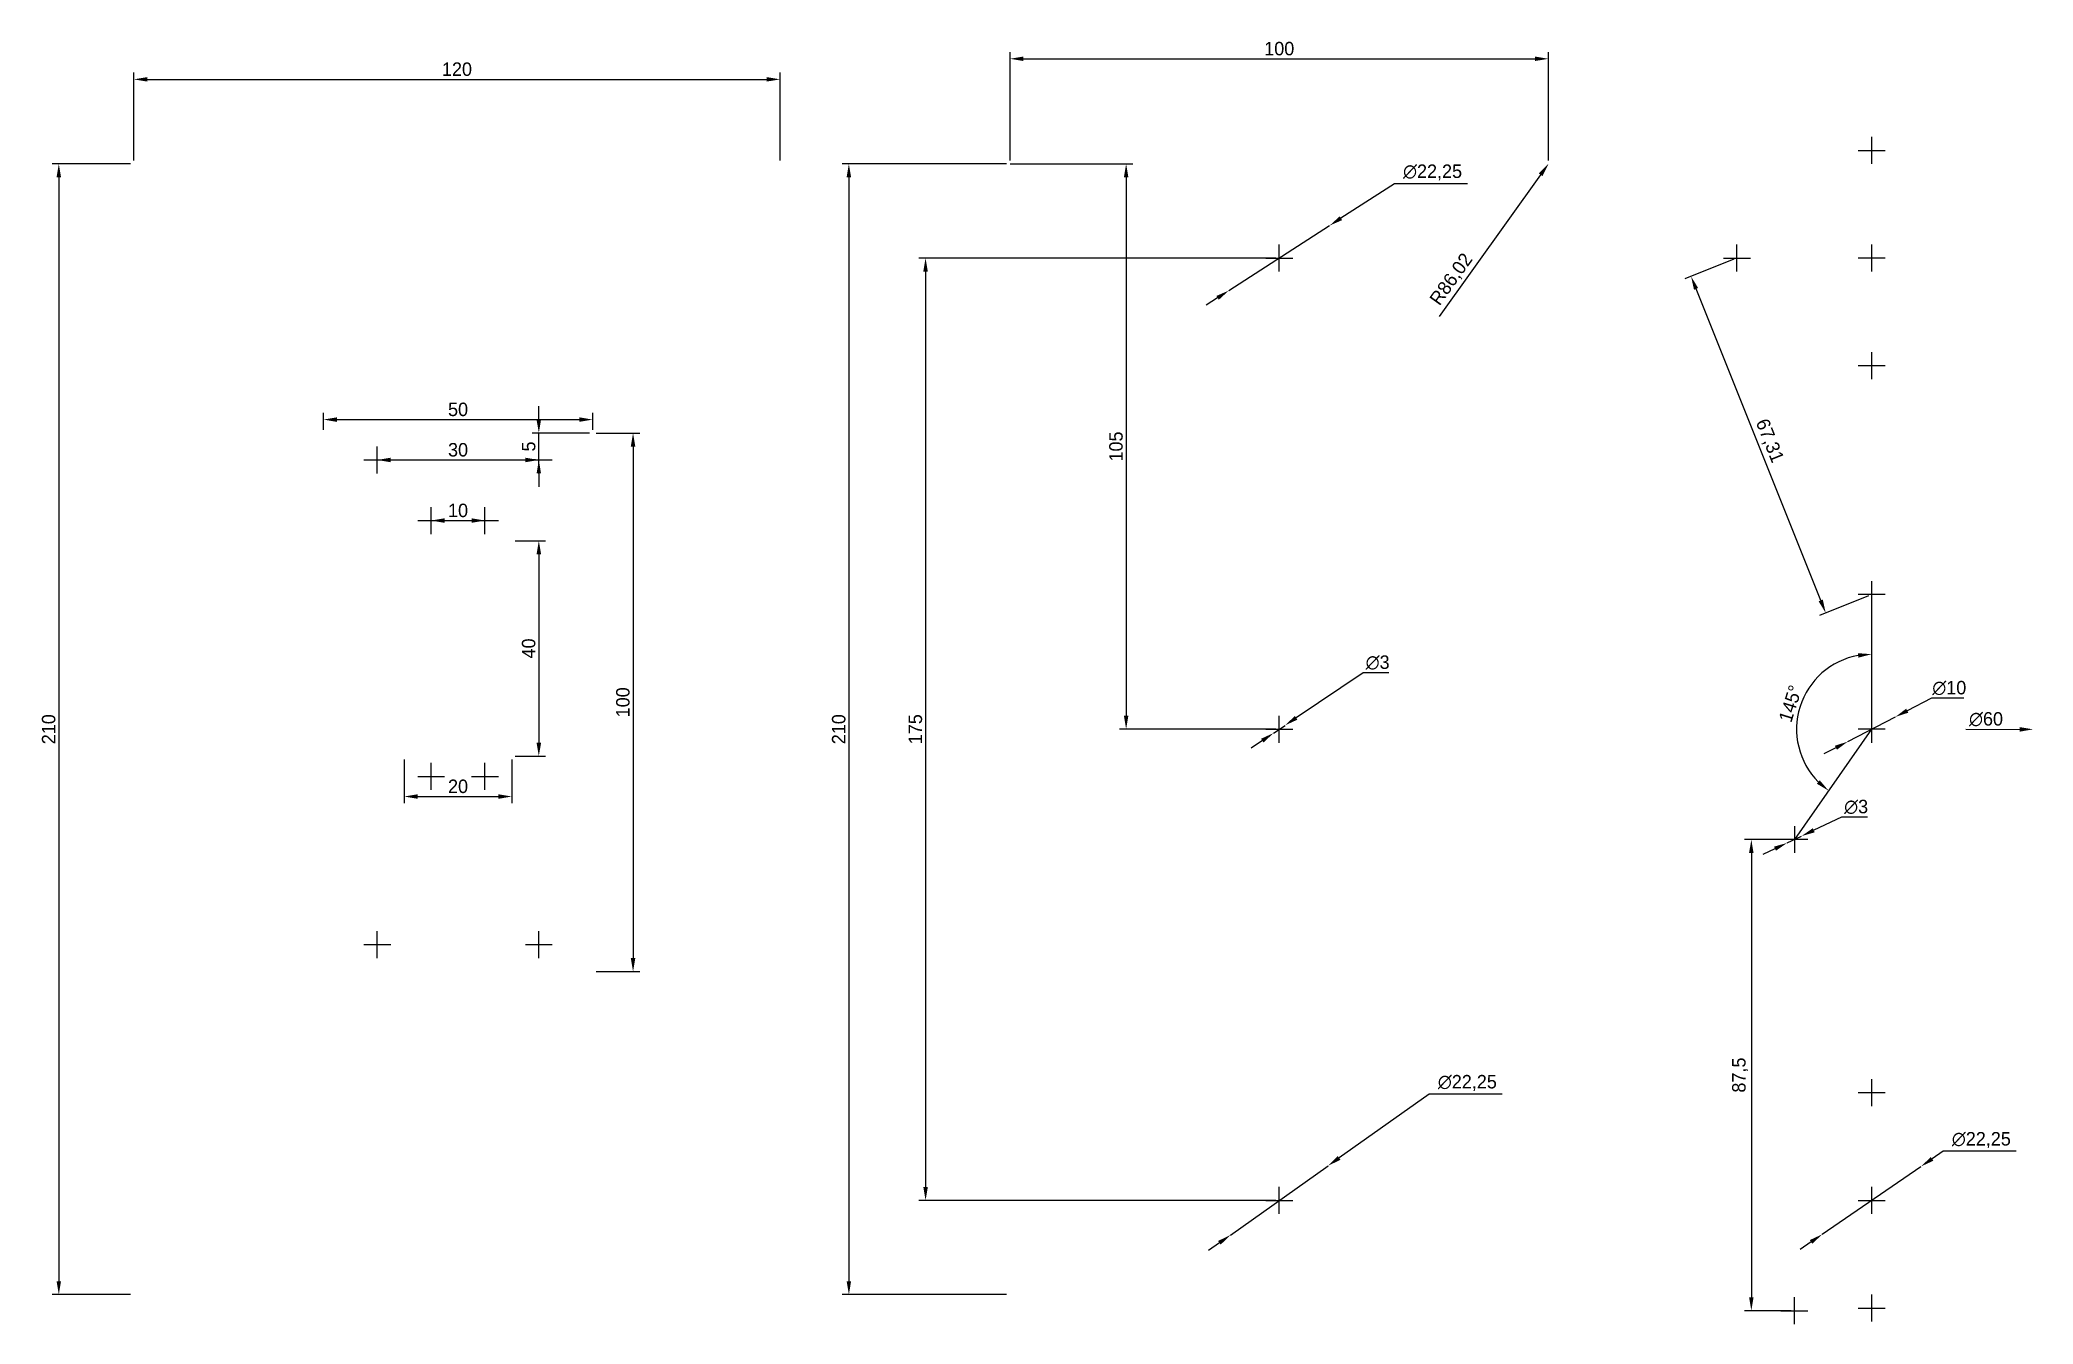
# Model space of a CAD drawing. Header units: millimetres. Extents: x 280 to 650, y 305 to 543.
import ezdxf

# ---------------------------------------------------------------- set-up
doc = ezdxf.new("R2010")
doc.units = ezdxf.units.MM
doc.layers.add('Dimension', color=253, linetype='Continuous')
doc.dimstyles.new('ISO-25', dxfattribs={"dimtxt": 2.5, "dimasz": 2.5, "dimexe": 1.25, "dimexo": 0.625, "dimtad": 1, "dimtoh": 1, "dimtxsty": 'Standard', "dimcen": 2.5, "dimadec": 0, "dimazin": 0, "dimtfac": 1, "dimtmove": 0, "dimatfit": 3, "dimfxl": 0, "dimarcsym": 0})

# ---------------------------------------------------------------- blocks, each defined once
blk = doc.blocks.new('*D4')
at = {"layer": 'Defpoints', "color": 0}
for p in [(417.3, 535.68), (297.3, 520), (417.3, 520)]:
    blk.add_point(p, dxfattribs=at)
at = {"layer": 'Dimension', "color": 0, "lineweight": -2}
for p, q in [((297.3, 520.62), (297.3, 536.93)), ((417.3, 520.62), (417.3, 536.93)), ((299.8, 535.68), (414.8, 535.68))]:
    blk.add_line(p, q, dxfattribs=at)
at = {"layer": 'Dimension', "color": 0}
for points in [[(299.8, 536.1), (299.8, 535.27), (297.3, 535.68)], [(414.8, 536.1), (414.8, 535.27), (417.3, 535.68)]]:
    blk.add_solid(points, dxfattribs=at)
at = {"layer": 'Dimension', "color": 0, "insert": (357.3, 537.56), "char_height": 2.5, "attachment_point": 5}
blk.add_mtext('120', dxfattribs=at)
blk = doc.blocks.new('*D5')
at = {"layer": 'Defpoints', "color": 0}
for p in [(297.3, 520), (283.36, 310), (297.3, 310)]:
    blk.add_point(p, dxfattribs=at)
at = {"layer": 'Dimension', "color": 0, "lineweight": -2}
for p, q in [((296.68, 520), (282.11, 520)), ((283.36, 517.5), (283.36, 312.5)), ((296.68, 310), (282.11, 310))]:
    blk.add_line(p, q, dxfattribs=at)
at = {"layer": 'Dimension', "color": 0}
for points in [[(282.94, 517.5), (283.77, 517.5), (283.36, 520)], [(282.94, 312.5), (283.77, 312.5), (283.36, 310)]]:
    blk.add_solid(points, dxfattribs=at)
at = {"layer": 'Dimension', "color": 0, "insert": (281.48, 415), "char_height": 2.5, "attachment_point": 5, "rotation": 90}
blk.add_mtext('210', dxfattribs=at)
blk = doc.blocks.new('*D6')
at = {"layer": 'Defpoints', "color": 0}
for p in [(460, 520, -11.2), (430.08, 310), (460, 310, -11.2)]:
    blk.add_point(p, dxfattribs=at)
at = {"layer": 'Dimension', "color": 0, "lineweight": -2}
for p, q in [((459.37, 520), (428.83, 520)), ((430.08, 517.5), (430.08, 312.5)), ((459.37, 310), (428.83, 310))]:
    blk.add_line(p, q, dxfattribs=at)
at = {"layer": 'Dimension', "color": 0}
for points in [[(429.66, 517.5), (430.49, 517.5), (430.08, 520)], [(429.66, 312.5), (430.49, 312.5), (430.08, 310)]]:
    blk.add_solid(points, dxfattribs=at)
at = {"layer": 'Dimension', "color": 0, "insert": (428.2, 415), "char_height": 2.5, "attachment_point": 5, "rotation": 90}
blk.add_mtext('210', dxfattribs=at)
blk = doc.blocks.new('*D7')
at = {"layer": 'Defpoints', "color": 0}
for p in [(560, 539.5), (460, 520, -11.2), (560, 520, -11.2)]:
    blk.add_point(p, dxfattribs=at)
at = {"layer": 'Dimension', "color": 0, "lineweight": -2}
for p, q in [((460, 520.62), (460, 540.75)), ((560, 520.62), (560, 540.75)), ((462.5, 539.5), (557.5, 539.5))]:
    blk.add_line(p, q, dxfattribs=at)
at = {"layer": 'Dimension', "color": 0}
for points in [[(462.5, 539.92), (462.5, 539.09), (460, 539.5)], [(557.5, 539.92), (557.5, 539.09), (560, 539.5)]]:
    blk.add_solid(points, dxfattribs=at)
at = {"layer": 'Dimension', "color": 0, "insert": (510, 541.38), "char_height": 2.5, "attachment_point": 5}
blk.add_mtext('100', dxfattribs=at)
blk = doc.blocks.new('*D8')
at = {"layer": 'Defpoints', "color": 0}
for p in [(510, 502.5, -11.2), (444.32, 327.5), (510, 327.5, -11.2)]:
    blk.add_point(p, dxfattribs=at)
at = {"layer": 'Dimension', "color": 0, "lineweight": -2}
for p, q in [((509.37, 502.5), (443.07, 502.5)), ((444.32, 500), (444.32, 330)), ((509.37, 327.5), (443.07, 327.5))]:
    blk.add_line(p, q, dxfattribs=at)
at = {"layer": 'Dimension', "color": 0}
for points in [[(443.9, 500), (444.74, 500), (444.32, 502.5)], [(443.9, 330), (444.74, 330), (444.32, 327.5)]]:
    blk.add_solid(points, dxfattribs=at)
at = {"layer": 'Dimension', "color": 0, "insert": (442.44, 415), "char_height": 2.5, "attachment_point": 5, "rotation": 90}
blk.add_mtext('175', dxfattribs=at)
blk = doc.blocks.new('*D9')
at = {"layer": 'Defpoints', "color": 0}
for p in [(459.37, 520), (481.57, 415), (510, 415, -11.2)]:
    blk.add_point(p, dxfattribs=at)
at = {"layer": 'Dimension', "color": 0, "lineweight": -2}
for p, q in [((460, 520), (482.82, 520)), ((481.57, 517.5), (481.57, 417.5)), ((509.37, 415), (480.32, 415))]:
    blk.add_line(p, q, dxfattribs=at)
at = {"layer": 'Dimension', "color": 0}
for points in [[(481.15, 517.5), (481.98, 517.5), (481.57, 520)], [(481.15, 417.5), (481.98, 417.5), (481.57, 415)]]:
    blk.add_solid(points, dxfattribs=at)
at = {"layer": 'Dimension', "color": 0, "insert": (479.69, 467.5), "char_height": 2.5, "attachment_point": 5, "rotation": 90}
blk.add_mtext('105', dxfattribs=at)
blk = doc.blocks.new('*D10')
at = {"layer": 'Defpoints', "color": 0}
for p in [(519.35, 508.53, -11.2), (500.65, 496.47, -11.2)]:
    blk.add_point(p, dxfattribs=at)
at = {"layer": 'Dimension', "color": 0, "lineweight": -2}
for p, q in [((531.39, 516.31), (521.45, 509.89)), ((544.93, 516.31), (531.39, 516.31)), ((500.65, 496.47), (519.35, 508.53)), ((498.55, 495.11), (496.45, 493.75))]:
    blk.add_line(p, q, dxfattribs=at)
at = {"layer": 'Dimension', "color": 0}
for points in [[(521.22, 510.24), (521.67, 509.54), (519.35, 508.53)], [(498.33, 495.46), (498.78, 494.76), (500.65, 496.47)]]:
    blk.add_solid(points, dxfattribs=at)
at = {"layer": 'Dimension', "color": 0, "insert": (538.47, 518.39), "char_height": 2.5, "attachment_point": 5}
blk.add_mtext('∅22,25', dxfattribs=at)
blk = doc.blocks.new('*D11')
at = {"layer": 'Defpoints', "color": 0}
for p in [(511.07, 415.72, -10.43), (508.93, 414.28, -11.97)]:
    blk.add_point(p, dxfattribs=at)
at = {"layer": 'Dimension', "color": 0, "lineweight": -2}
for p, q in [((525.56, 425.49), (513.14, 417.12)), ((530.35, 425.49), (525.56, 425.49)), ((508.93, 414.28), (511.07, 415.72)), ((506.86, 412.88), (504.79, 411.48))]:
    blk.add_line(p, q, dxfattribs=at)
at = {"layer": 'Dimension', "color": 0}
for points in [[(512.91, 417.46), (513.37, 416.77), (511.07, 415.72)], [(506.63, 413.23), (507.09, 412.54), (508.93, 414.28)]]:
    blk.add_solid(points, dxfattribs=at)
at = {"layer": 'Dimension', "color": 0, "insert": (528.27, 427.37), "char_height": 2.5, "attachment_point": 5}
blk.add_mtext('∅3', dxfattribs=at)
blk = doc.blocks.new('*D12')
at = {"layer": 'Defpoints', "color": 0}
for p in [(519.08, 333.93, -11.2), (500.92, 321.07, -11.2)]:
    blk.add_point(p, dxfattribs=at)
at = {"layer": 'Dimension', "color": 0, "lineweight": -2}
for p, q in [((537.84, 347.23), (521.12, 335.38)), ((551.38, 347.23), (537.84, 347.23)), ((500.92, 321.07), (519.08, 333.93)), ((498.88, 319.62), (496.84, 318.18))]:
    blk.add_line(p, q, dxfattribs=at)
at = {"layer": 'Dimension', "color": 0}
for points in [[(520.88, 335.72), (521.36, 335.04), (519.08, 333.93)], [(498.64, 319.96), (499.12, 319.28), (500.92, 321.07)]]:
    blk.add_solid(points, dxfattribs=at)
at = {"layer": 'Dimension', "color": 0, "insert": (544.93, 349.31), "char_height": 2.5, "attachment_point": 5}
blk.add_mtext('∅22,25', dxfattribs=at)
blk = doc.blocks.new('*D13')
at = {"layer": 'Defpoints', "color": 0}
for p in [(560, 520, -11.2), (510, 450, -11.2)]:
    blk.add_point(p, dxfattribs=at)
at = {"layer": 'Dimension', "color": 0, "lineweight": -2}
blk.add_line((539.77, 491.67), (558.55, 517.97), dxfattribs=at)
at = {"layer": 'Dimension', "color": 0}
blk.add_solid([(558.21, 518.21), (558.89, 517.72), (560, 520)], dxfattribs=at)
at = {"layer": 'Dimension', "color": 0, "insert": (542.07, 498.48), "char_height": 2.5, "attachment_point": 5, "rotation": 54.4623}
blk.add_mtext('R86,02', dxfattribs=at)
blk = doc.blocks.new('*D36')
at = {"layer": 'Defpoints', "color": 0}
for p in [(382.5, 472.5), (332.5, 470), (382.5, 470)]:
    blk.add_point(p, dxfattribs=at)
at = {"layer": 'Dimension', "color": 0, "lineweight": -2}
for p, q in [((332.5, 470.62), (332.5, 473.75)), ((335, 472.5), (380, 472.5)), ((382.5, 470.62), (382.5, 473.75))]:
    blk.add_line(p, q, dxfattribs=at)
at = {"layer": 'Dimension', "color": 0}
for points in [[(335, 472.92), (335, 472.08), (332.5, 472.5)], [(380, 472.92), (380, 472.08), (382.5, 472.5)]]:
    blk.add_solid(points, dxfattribs=at)
at = {"layer": 'Dimension', "color": 0, "insert": (357.5, 474.38), "char_height": 2.5, "attachment_point": 5}
blk.add_mtext('50', dxfattribs=at)
blk = doc.blocks.new('*D37')
at = {"layer": 'Defpoints', "color": 0}
for p in [(382.5, 470), (382.5, 370), (390, 370)]:
    blk.add_point(p, dxfattribs=at)
at = {"layer": 'Dimension', "color": 0, "lineweight": -2}
for p, q in [((383.12, 470), (391.25, 470)), ((390, 467.5), (390, 372.5)), ((383.12, 370), (391.25, 370))]:
    blk.add_line(p, q, dxfattribs=at)
at = {"layer": 'Dimension', "color": 0}
for points in [[(389.58, 467.5), (390.42, 467.5), (390, 470)], [(389.58, 372.5), (390.42, 372.5), (390, 370)]]:
    blk.add_solid(points, dxfattribs=at)
at = {"layer": 'Dimension', "color": 0, "insert": (388.12, 420), "char_height": 2.5, "attachment_point": 5, "rotation": 90}
blk.add_mtext('100', dxfattribs=at)
blk = doc.blocks.new('*D38')
at = {"layer": 'Defpoints', "color": 0}
for p in [(367.5, 450), (367.5, 410), (372.5, 410)]:
    blk.add_point(p, dxfattribs=at)
at = {"layer": 'Dimension', "color": 0, "lineweight": -2}
for p, q in [((368.12, 450), (373.75, 450)), ((372.5, 447.5), (372.5, 412.5)), ((368.12, 410), (373.75, 410))]:
    blk.add_line(p, q, dxfattribs=at)
at = {"layer": 'Dimension', "color": 0}
for points in [[(372.08, 447.5), (372.92, 447.5), (372.5, 450)], [(372.08, 412.5), (372.92, 412.5), (372.5, 410)]]:
    blk.add_solid(points, dxfattribs=at)
at = {"layer": 'Dimension', "color": 0, "insert": (370.62, 430), "char_height": 2.5, "attachment_point": 5, "rotation": 90}
blk.add_mtext('40', dxfattribs=at)
blk = doc.blocks.new('*D39')
at = {"layer": 'Defpoints', "color": 0}
for p in [(347.5, 410), (367.5, 410), (367.5, 402.5)]:
    blk.add_point(p, dxfattribs=at)
at = {"layer": 'Dimension', "color": 0, "lineweight": -2}
for p, q in [((347.5, 409.38), (347.5, 401.25)), ((367.5, 409.38), (367.5, 401.25)), ((350, 402.5), (365, 402.5))]:
    blk.add_line(p, q, dxfattribs=at)
at = {"layer": 'Dimension', "color": 0}
for points in [[(350, 402.92), (350, 402.08), (347.5, 402.5)], [(365, 402.92), (365, 402.08), (367.5, 402.5)]]:
    blk.add_solid(points, dxfattribs=at)
at = {"layer": 'Dimension', "color": 0, "insert": (357.5, 404.38), "char_height": 2.5, "attachment_point": 5}
blk.add_mtext('20', dxfattribs=at)
blk = doc.blocks.new('*D40')
at = {"layer": 'Defpoints', "color": 0}
for p in [(342.5, 465), (372.5, 465), (372.5, 465)]:
    blk.add_point(p, dxfattribs=at)
at = {"layer": 'Dimension', "color": 0, "lineweight": -2}
for p, q in [((342.5, 465.62), (342.5, 466.25)), ((345, 465), (370, 465)), ((372.5, 465.62), (372.5, 466.25))]:
    blk.add_line(p, q, dxfattribs=at)
at = {"layer": 'Dimension', "color": 0}
for points in [[(345, 465.42), (345, 464.58), (342.5, 465)], [(370, 465.42), (370, 464.58), (372.5, 465)]]:
    blk.add_solid(points, dxfattribs=at)
at = {"layer": 'Dimension', "color": 0, "insert": (357.5, 466.88), "char_height": 2.5, "attachment_point": 5}
blk.add_mtext('30', dxfattribs=at)
blk = doc.blocks.new('*D41')
at = {"layer": 'Defpoints', "color": 0}
for p in [(352.5, 453.75), (362.5, 453.75), (362.5, 453.75)]:
    blk.add_point(p, dxfattribs=at)
at = {"layer": 'Dimension', "color": 0, "lineweight": -2}
for p, q in [((352.5, 454.37), (352.5, 455)), ((355, 453.75), (360, 453.75)), ((362.5, 454.37), (362.5, 455))]:
    blk.add_line(p, q, dxfattribs=at)
at = {"layer": 'Dimension', "color": 0}
for points in [[(355, 454.17), (355, 453.33), (352.5, 453.75)], [(360, 454.17), (360, 453.33), (362.5, 453.75)]]:
    blk.add_solid(points, dxfattribs=at)
at = {"layer": 'Dimension', "color": 0, "insert": (357.5, 455.62), "char_height": 2.5, "attachment_point": 5}
blk.add_mtext('10', dxfattribs=at)
blk = doc.blocks.new('*D42')
at = {"layer": 'Defpoints', "color": 0}
for p in [(372.5, 470), (382.5, 470), (372.5, 465)]:
    blk.add_point(p, dxfattribs=at)
at = {"layer": 'Dimension', "color": 0, "lineweight": -2}
for p, q in [((372.5, 472.5), (372.5, 475)), ((381.88, 470), (371.25, 470)), ((372.5, 465), (372.5, 470)), ((371.88, 465), (371.25, 465)), ((372.5, 462.5), (372.5, 460))]:
    blk.add_line(p, q, dxfattribs=at)
at = {"layer": 'Dimension', "color": 0}
for points in [[(372.08, 472.5), (372.91, 472.5), (372.5, 470)], [(372.08, 462.5), (372.91, 462.5), (372.5, 465)]]:
    blk.add_solid(points, dxfattribs=at)
at = {"layer": 'Dimension', "color": 0, "insert": (370.62, 467.5), "char_height": 2.5, "attachment_point": 5, "rotation": 90}
blk.add_mtext('5', dxfattribs=at)
blk = doc.blocks.new('*D43')
at = {"layer": 'Defpoints', "color": 0}
for p in [(590, 415.03), (650, 414.97)]:
    blk.add_point(p, dxfattribs=at)
at = {"layer": 'Dimension', "color": 0, "lineweight": -2}
blk.add_line((637.5, 414.98), (647.5, 414.97), dxfattribs=at)
at = {"layer": 'Dimension', "color": 0}
blk.add_solid([(647.5, 415.39), (647.5, 414.55), (650, 414.97)], dxfattribs=at)
at = {"layer": 'Dimension', "color": 0, "insert": (641.25, 416.85), "char_height": 2.5, "attachment_point": 5, "rotation": 359.9393}
blk.add_mtext('∅60', dxfattribs=at)
blk = doc.blocks.new('*D44')
at = {"layer": 'Defpoints', "color": 0}
for p in [(624.41, 417.29, -0.9), (615.59, 412.71, -2.1)]:
    blk.add_point(p, dxfattribs=at)
at = {"layer": 'Dimension', "color": 0, "lineweight": -2}
for p, q in [((631.1, 420.76), (626.63, 418.44)), ((637.14, 420.76), (631.1, 420.76)), ((615.59, 412.71), (624.41, 417.29)), ((613.37, 411.56), (611.16, 410.41))]:
    blk.add_line(p, q, dxfattribs=at)
at = {"layer": 'Dimension', "color": 0}
for points in [[(626.43, 418.81), (626.82, 418.07), (624.41, 417.29)], [(613.18, 411.93), (613.57, 411.19), (615.59, 412.71)]]:
    blk.add_solid(points, dxfattribs=at)
at = {"layer": 'Dimension', "color": 0, "insert": (634.43, 422.64), "char_height": 2.5, "attachment_point": 5}
blk.add_mtext('∅10', dxfattribs=at)
blk = doc.blocks.new('*D45')
at = {"layer": 'Defpoints', "color": 0}
for p in [(629.17, 333.8, -1.5), (610.83, 321.2, -1.5)]:
    blk.add_point(p, dxfattribs=at)
at = {"layer": 'Dimension', "color": 0, "lineweight": -2}
for p, q in [((610.83, 321.2), (629.17, 333.8)), ((633.29, 336.63), (631.23, 335.21)), ((646.84, 336.63), (633.29, 336.63)), ((608.77, 319.79), (606.71, 318.37))]:
    blk.add_line(p, q, dxfattribs=at)
at = {"layer": 'Dimension', "color": 0}
for points in [[(631, 335.55), (631.47, 334.87), (629.17, 333.8)], [(608.53, 320.13), (609, 319.45), (610.83, 321.2)]]:
    blk.add_solid(points, dxfattribs=at)
at = {"layer": 'Dimension', "color": 0, "insert": (640.38, 338.71), "char_height": 2.5, "attachment_point": 5}
blk.add_mtext('∅22,25', dxfattribs=at)
blk = doc.blocks.new('*D46')
at = {"layer": 'Defpoints', "color": 0}
for p in [(604.32, 393.89, -1.73), (607, 395.16, -1.27)]:
    blk.add_point(p, dxfattribs=at)
at = {"layer": 'Dimension', "color": 0, "lineweight": -2}
for p, q in [((614.42, 398.68), (609.26, 396.23)), ((619.21, 398.68), (614.42, 398.68)), ((602.06, 392.81), (599.81, 391.74)), ((604.32, 393.89), (607, 395.16))]:
    blk.add_line(p, q, dxfattribs=at)
at = {"layer": 'Dimension', "color": 0}
for points in [[(609.08, 396.61), (609.44, 395.85), (607, 395.16)], [(601.88, 393.19), (602.24, 392.44), (604.32, 393.89)]]:
    blk.add_solid(points, dxfattribs=at)
at = {"layer": 'Dimension', "color": 0, "insert": (617.13, 400.56), "char_height": 2.5, "attachment_point": 5}
blk.add_mtext('∅3', dxfattribs=at)
blk = doc.blocks.new('*D47')
at = {"layer": 'Defpoints', "color": 0}
for p in [(605.66, 394.52), (597.67, 307.02), (605.66, 307.02, -1.5)]:
    blk.add_point(p, dxfattribs=at)
at = {"layer": 'Dimension', "color": 0, "lineweight": -2}
for p, q in [((605.04, 394.52), (596.42, 394.52)), ((597.67, 392.02), (597.67, 309.52)), ((605.04, 307.02), (596.42, 307.02))]:
    blk.add_line(p, q, dxfattribs=at)
at = {"layer": 'Dimension', "color": 0}
for points in [[(597.25, 392.02), (598.08, 392.02), (597.67, 394.52)], [(597.25, 309.52), (598.08, 309.52), (597.67, 307.02)]]:
    blk.add_solid(points, dxfattribs=at)
at = {"layer": 'Dimension', "color": 0, "insert": (595.58, 350.77), "char_height": 2.5, "attachment_point": 5, "rotation": 90}
blk.add_mtext('87,5', dxfattribs=at)
blk = doc.blocks.new('*D48')
at = {"layer": 'Defpoints', "color": 0}
for p in [(595, 502.5), (586.48, 499.09), (620, 440)]:
    blk.add_point(p, dxfattribs=at)
at = {"layer": 'Dimension', "color": 0, "lineweight": -2}
for p, q in [((594.42, 502.27), (585.32, 498.63)), ((610.55, 438.91), (587.41, 496.77)), ((619.42, 439.77), (610.32, 436.13))]:
    blk.add_line(p, q, dxfattribs=at)
at = {"layer": 'Dimension', "color": 0}
for points in [[(587.79, 496.93), (587.02, 496.62), (586.48, 499.09)], [(610.94, 439.07), (610.16, 438.76), (611.48, 436.59)]]:
    blk.add_solid(points, dxfattribs=at)
at = {"layer": 'Dimension', "color": 0, "insert": (600.95, 468.52), "char_height": 2.5, "attachment_point": 5, "rotation": 291.8014}
blk.add_mtext('67,31', dxfattribs=at)
blk = doc.blocks.new('*D49')
at = {"layer": 'Defpoints', "color": 0}
for p in [(620, 440), (609.59, 424.26), (620, 415), (620, 415), (605.66, 394.52)]:
    blk.add_point(p, dxfattribs=at)
at = {"layer": 'Dimension', "color": 0, "lineweight": -2}
blk.add_arc((620, 415), 13.93, 100.2977, 224.7023, dxfattribs=at)
at = {"layer": 'Dimension', "color": 0}
for points in [[(617.47, 429.12), (617.55, 428.29), (620, 428.93)], [(610.37, 405.52), (609.83, 404.88), (612.01, 403.59)]]:
    blk.add_solid(points, dxfattribs=at)
at = {"layer": 'Dimension', "color": 0, "insert": (604.93, 419.75), "char_height": 2.5, "attachment_point": 5, "rotation": 72.5}
blk.add_mtext('145°', dxfattribs=at)

msp = doc.modelspace()

# ---------------------------------------------------------------- linework, layer by layer
at = {"color": 2}
for p, q in [((617.5, 522.5, -3), (622.5, 522.5, -3)), ((620, 525, -3), (620, 520, -3)), ((510, 500, -11.2), (510, 505, -11.2)), ((595, 500, -1.5), (595, 505, -1.5)), ((507.5, 502.5, -11.2), (512.5, 502.5, -11.2)), ((592.5, 502.5, -1.5), (597.5, 502.5, -1.5)), ((342.5, 462.5), (342.5, 467.5)), ((372.5, 462.5), (372.5, 467.5)), ((340, 465), (345, 465)), ((370, 465), (375, 465)), ((352.5, 451.25), (352.5, 456.25)), ((362.5, 451.25), (362.5, 456.25)), ((350, 453.75), (355, 453.75)), ((360, 453.75), (365, 453.75)), ((507.5, 415, -11.2), (512.5, 415, -11.2)), ((510, 412.5, -11.2), (510, 417.5, -11.2)), ((352.5, 403.75), (352.5, 408.75)), ((362.5, 403.75), (362.5, 408.75)), ((350, 406.25), (355, 406.25)), ((360, 406.25), (365, 406.25)), ((340, 375), (345, 375)), ((342.5, 372.5), (342.5, 377.5)), ((370, 375), (375, 375)), ((372.5, 372.5), (372.5, 377.5)), ((510, 325, -11.2), (510, 330, -11.2)), ((620, 330, -3), (620, 325, -3)), ((507.5, 327.5, -11.2), (512.5, 327.5, -11.2)), ((617.5, 327.5, -3), (622.5, 327.5, -3)), ((605.661, 304.521, -1.5), (605.661, 309.521, -1.5)), ((617.5, 307.5, -3), (622.5, 307.5, -3)), ((620, 310, -3), (620, 305, -3)), ((603.161, 307.021, -1.5), (608.161, 307.021, -1.5))]:
    msp.add_line(p, q, dxfattribs=at)
at = {"color": 2, "extrusion": (-1.22461e-16, 2.24949e-32, -1)}
for p, q in [((620, 505, 3), (620, 500, 3)), ((622.5, 502.5, 3), (617.5, 502.5, 3)), ((620, 485, 3), (620, 480, 3)), ((622.5, 482.5, 3), (617.5, 482.5, 3)), ((620, 442.5, -1.5), (620, 437.5, -1.5)), ((622.5, 440, -1.5), (617.5, 440, -1.5)), ((622.5, 415, -1.5), (617.5, 415, -1.5)), ((620, 417.5, -1.5), (620, 412.5, -1.5)), ((605.661, 397.021, -3.5), (605.661, 392.021, -3.5)), ((608.161, 394.521, -3.5), (603.161, 394.521, -3.5)), ((620, 350, 3), (620, 345, 3)), ((622.5, 347.5, 3), (617.5, 347.5, 3))]:
    msp.add_line(p, q, dxfattribs=at)
at = {"layer": 'Dimension', "color": 253}
for p, q in [((620, 440), (620, 415)), ((620, 415), (605.661, 394.521))]:
    msp.add_line(p, q, dxfattribs=at)

# ---------------------------------------------------------------- dimensions: what is measured, and where the dimension line sits
at = {"layer": 'Dimension', "color": 7}
for base, p1, p2, picture, middle in [((560, 539.502), (460, 520, -11.2), (560, 520, -11.2), '*D7', (510, 541.377)), ((417.3, 535.684), (297.3, 520), (417.3, 520), '*D4', (357.3, 537.559))]:
    dim = msp.add_linear_dim(base=base, p1=p1, p2=p2, dimstyle='ISO-25', dxfattribs=at)
    dim.commit()
    dim.dimension.update_dxf_attribs({"geometry": picture, "text_midpoint": middle})
for base, p1, p2, picture, middle in [((283.356, 310), (297.3, 520), (297.3, 310), '*D5', (281.481, 415)), ((481.568, 415), (459.375, 520), (510, 415, -11.2), '*D9', (479.693, 467.5))]:
    dim = msp.add_linear_dim(base=base, p1=p1, p2=p2, angle=90, dimstyle='ISO-25', dxfattribs=at)
    dim.commit()
    dim.dimension.update_dxf_attribs({"geometry": picture, "text_midpoint": middle})
for base, p1, p2, picture, middle in [((430.075, 310), (460, 520, -11.2), (460, 310, -11.2), '*D6', (430.075, 415)), ((444.319, 327.5), (510, 502.5, -11.2), (510, 327.5, -11.2), '*D8', (444.319, 415))]:
    dim = msp.add_linear_dim(base=base, p1=p1, p2=p2, angle=90, dimstyle='ISO-25', dxfattribs=at)
    dim.commit()
    dim.dimension.update_dxf_attribs({"geometry": picture, "text_midpoint": middle, "dimtype": 160})
for p1, p2, picture, middle in [((500.653, 496.466, -11.2), (519.347, 508.534, -11.2), '*D10', (538.471, 516.306)), ((508.932, 414.28, -11.969), (511.068, 415.72, -10.431), '*D11', (528.271, 425.494)), ((500.922, 321.069, -11.2), (519.078, 333.931, -11.2), '*D12', (544.926, 347.226))]:
    dim = msp.add_diameter_dim_2p(p1=p1, p2=p2, dimstyle='ISO-25', dxfattribs=at)
    dim.commit()
    dim.dimension.update_dxf_attribs({"geometry": picture, "text_midpoint": middle, "dimtype": 163})
dim = msp.add_radius_dim(center=(510, 450, -11.2), mpoint=(560, 520, -11.2), dimstyle='ISO-25', override={"dimtmove": 1}, dxfattribs=at)
dim.commit()
dim.dimension.update_dxf_attribs({"geometry": '*D13', "text_midpoint": (543.763, 497.268), "dimtype": 164})
at = {"layer": 'Dimension', "color": 253}
dim = msp.add_linear_dim(base=(586.479, 499.092), p1=(620, 440), p2=(595, 502.5), angle=111.80141, dimstyle='ISO-25', dxfattribs=at)
dim.commit()
dim.dimension.update_dxf_attribs({"geometry": '*D48', "text_midpoint": (599.018, 467.744), "dimtype": 161})
for base, p1, p2, picture, middle in [((382.5, 472.5), (332.5, 470), (382.5, 470), '*D36', (357.5, 474.375)), ((372.5, 465), (342.5, 465), (372.5, 465), '*D40', (357.5, 466.875)), ((362.5, 453.75), (352.5, 453.75), (362.5, 453.75), '*D41', (357.5, 455.625)), ((367.5, 402.5), (347.5, 410), (367.5, 410), '*D39', (357.5, 404.375))]:
    dim = msp.add_linear_dim(base=base, p1=p1, p2=p2, dimstyle='ISO-25', dxfattribs=at)
    dim.commit()
    dim.dimension.update_dxf_attribs({"geometry": picture, "text_midpoint": middle})
for base, p1, p2, picture, middle in [((372.497, 470), (372.5, 465), (382.5, 470), '*D42', (370.622, 467.5)), ((390, 370), (382.5, 470), (382.5, 370), '*D37', (388.125, 420)), ((372.5, 410), (367.5, 450), (367.5, 410), '*D38', (370.625, 430)), ((597.665, 307.021), (605.661, 394.521), (605.661, 307.021, -1.5), '*D47', (595.582, 350.771))]:
    dim = msp.add_linear_dim(base=base, p1=p1, p2=p2, angle=90, dimstyle='ISO-25', dxfattribs=at)
    dim.commit()
    dim.dimension.update_dxf_attribs({"geometry": picture, "text_midpoint": middle})
dim = msp.add_angular_dim_2l(base=(609.595, 424.26), line1=((620, 415), (605.661, 394.521)), line2=((620, 440), (620, 415)), dimstyle='ISO-25', dxfattribs=at)
dim.commit()
dim.dimension.update_dxf_attribs({"geometry": '*D49', "text_midpoint": (604.928, 419.752)})
for p1, p2, picture, middle in [((615.594, 412.713, -2.096), (624.406, 417.287, -0.904), '*D44', (634.43, 420.76)), ((590, 415.032), (650, 414.968), '*D43', (641.25, 414.977)), ((604.322, 393.885, -1.729), (607, 395.157, -1.271), '*D46', (617.131, 398.684))]:
    dim = msp.add_diameter_dim_2p(p1=p1, p2=p2, dimstyle='ISO-25', dxfattribs=at)
    dim.commit()
    dim.dimension.update_dxf_attribs({"geometry": picture, "text_midpoint": middle, "dimtype": 163})
dim = msp.add_diameter_dim_2p(p1=(610.828, 321.204, -1.5), p2=(629.172, 333.796, -1.5), dimstyle='ISO-25', dxfattribs=at)
dim.commit()
dim.dimension.update_dxf_attribs({"geometry": '*D45', "text_midpoint": (640.378, 338.708)})

doc.saveas('drawing.dxf')
